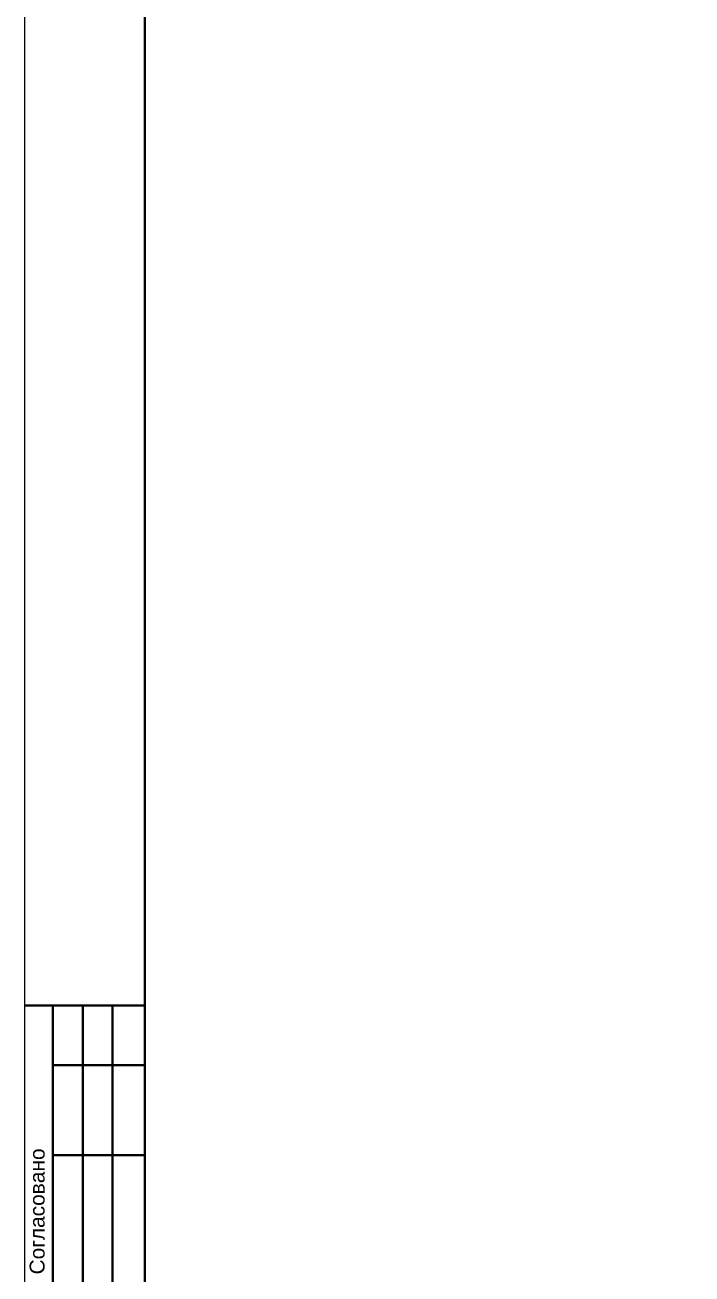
# Model space of a CAD drawing. Header units: millimetres. Extents: x 2433 to 329234, y 5766 to 133064.
# Drawn here: x 89635 to 97066, y 60382 to 74305 of the extents above; entities that cross this region are included whole.
import ezdxf

# ---------------------------------------------------------------- set-up
doc = ezdxf.new("R2010")
doc.units = ezdxf.units.MM
doc.layers.add('00-рамка', color=7, linetype='Continuous', lineweight=40)
doc.styles.add('Ариель-2_5', font='arial.ttf')

msp = doc.modelspace()

# ---------------------------------------------------------------- linework, layer by layer
at = {"layer": '00-рамка', "lineweight": 40}
for p, q in [((89635.1, 63375.6), (90968.4, 63375.6)), ((89944.9, 63375.6), (89944.9, 59042.3)), ((90278.2, 63375.6), (89944.9, 63375.6)), ((90278.2, 59042.3), (90278.2, 63375.6)), ((90611.6, 63375.6), (90611.6, 59042.3)), ((89944.9, 62708.9), (90968.4, 62708.9)), ((90968.4, 61708.9), (89944.9, 61708.9))]:
    msp.add_line(p, q, dxfattribs=at)
at = {"layer": '00-рамка', "lineweight": 15}
msp.add_lwpolyline([(89635.1, 92642.3), (117635.1, 92642.3), (117635.1, 53042.3), (89635.1, 53042.3)], close=True, dxfattribs=at)
at = {"layer": '00-рамка', "lineweight": 40}
msp.add_lwpolyline([(90968.4, 92308.9), (117301.7, 92308.9), (117301.7, 53375.6), (90968.4, 53375.6)], close=True, dxfattribs=at)

# ---------------------------------------------------------------- texts
at = {"layer": '00-рамка', "style": 'Ариель-2_5'}
msp.add_text('Согласовано', height=166.667, rotation=90, dxfattribs=at).set_placement((89853.7, 60377.5))

doc.saveas('drawing.dxf')
